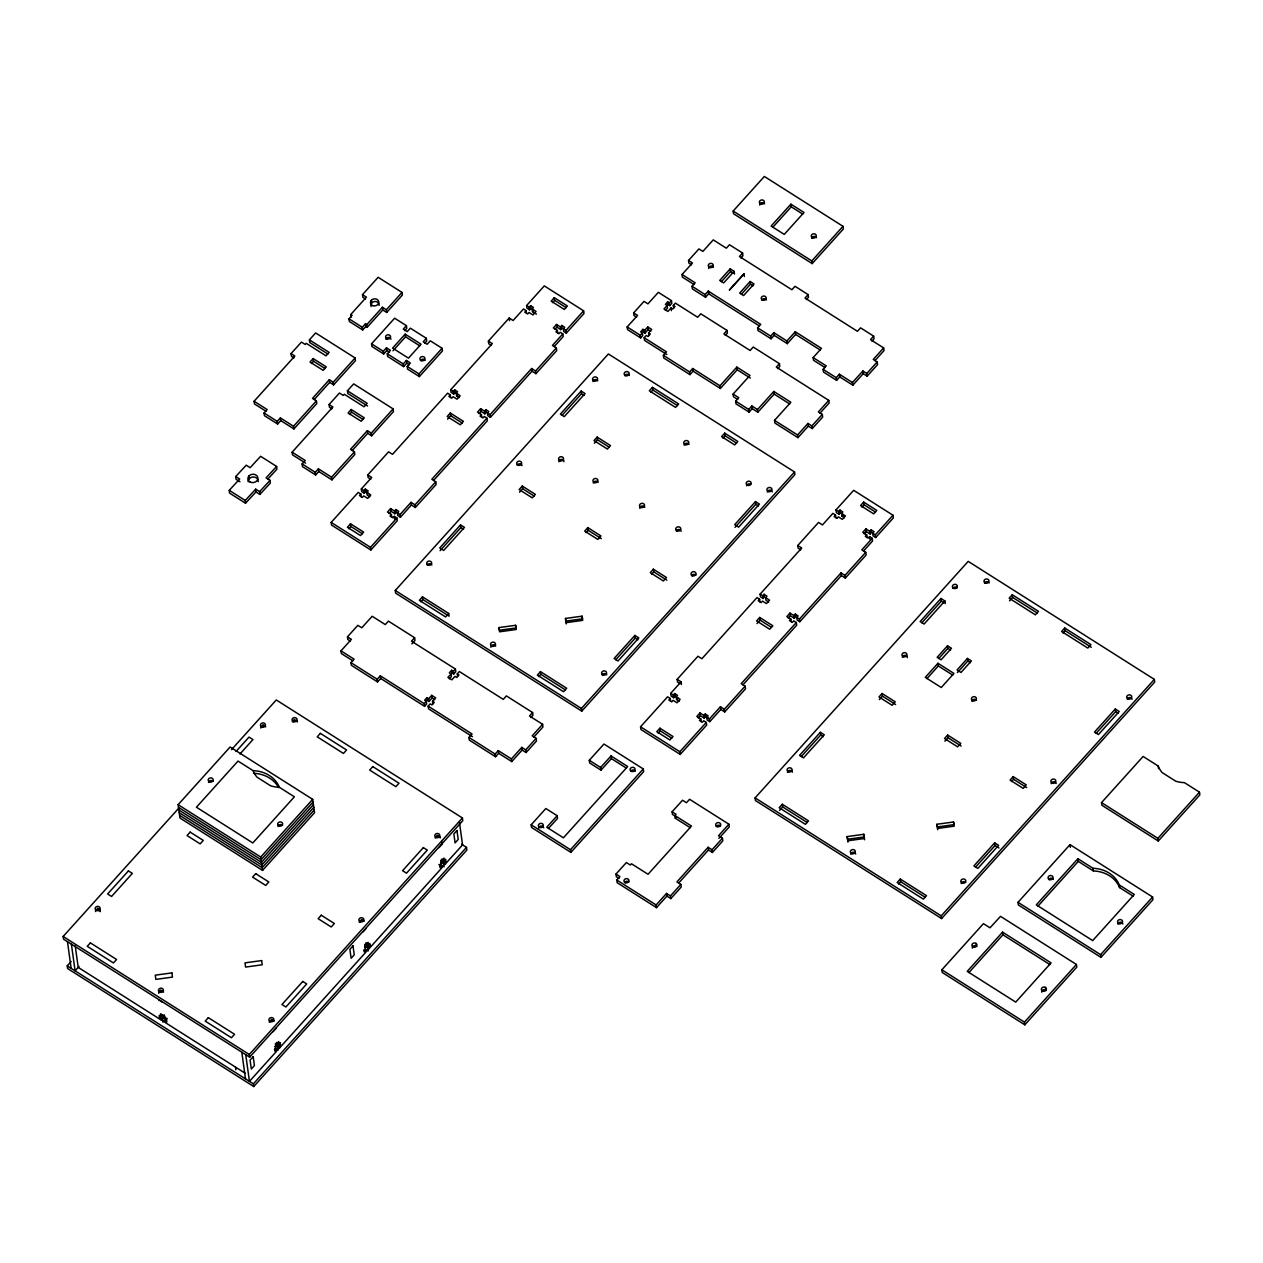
<?xml version="1.0" encoding="UTF-8"?>
<svg xmlns="http://www.w3.org/2000/svg" width="1263" height="1263" viewBox="0 0 1263 1263"><rect width="100%" height="100%" fill="white"/><g stroke="black" fill="none" stroke-linecap="round" stroke-linejoin="round"><path stroke-width="1.5" d="M293.932 357.887L291.406 356.292L291.027 353.608L301.431 342.084L305.236 344.483L306.278 343.331L325.996 355.834L329.122 352.377L309.388 339.873L315.624 332.943L355.092 357.966L355.456 360.634L333.621 384.868L329.69 382.373L329.327 379.705L312.482 398.382L316.413 400.876L316.776 403.56L293.916 428.931L280.733 420.579L280.37 417.911L277.244 421.368L277.623 424.036L280.733 420.579M265.925 411.185L254.447 403.923L254.084 401.255L294.832 356.024L291.027 353.608M365.481 298.999L362.86 297.326L362.481 294.658L378.142 277.292L401.997 292.416L402.36 295.1L386.715 312.45L382.784 309.972L382.421 307.288L366.759 324.654L367.138 327.322L382.784 309.972M351.146 317.187L350.767 314.519L366.428 297.152L362.481 294.658M277.623 424.036L264.441 415.685L264.078 413.017L267.188 409.559L254.084 401.255M313.145 358.566L310.019 362.023L323.139 370.343L326.249 366.87L313.145 358.566L313.508 361.234L324.986 368.512M362.702 329.959L362.339 327.291L365.449 323.817L365.828 326.501L362.702 329.959L349.33 321.481L348.967 318.813L352.093 315.355L350.767 314.519M311.44 363.539L313.508 361.234M386.715 312.45L386.352 309.782L401.997 292.416M314.14 399.629L329.69 382.373M293.916 428.931L293.537 426.263L316.413 400.876M333.621 384.868L333.258 382.2L355.092 357.966M383.715 353.972L383.336 351.303L386.462 347.83L386.825 350.498L383.715 353.972L371.922 346.488L371.543 343.82L394.624 318.197L406.418 325.68L406.797 328.348L404.713 330.669M331.98 408.817L329.438 407.223L329.075 404.539L339.463 393.014L343.268 395.414L344.31 394.261L364.044 406.781L367.154 403.307L347.436 390.804L353.672 383.889L393.125 408.896L393.488 411.564L371.654 435.798L367.722 433.304L367.359 430.636L350.514 449.328L354.445 451.822L354.824 454.491L331.948 479.861L318.765 471.509L318.402 468.841L315.276 472.299L315.655 474.983L318.765 471.509M305.599 463.158L292.495 454.854L292.116 452.186L332.879 406.954L329.075 404.539M406.418 325.68L403.307 329.138L407.239 331.632L410.349 328.175L426.341 338.31L426.72 340.994L424.636 343.299M403.639 366.602L403.26 363.933L406.386 360.46L406.765 363.144L403.639 366.602L387.646 356.466L387.267 353.782L390.393 350.325L386.462 347.83M405.186 334.142L392.604 348.099L408.47 358.155L421.053 344.199L405.186 334.142L405.549 336.811L419.837 345.873M392.982 350.782L405.549 336.811M315.655 474.983L302.473 466.631L302.11 463.947L305.236 460.49L292.116 452.186M351.177 409.496L348.067 412.954L361.171 421.274L364.297 417.816L351.177 409.496L351.556 412.164L363.018 419.442M349.472 414.469L351.556 412.164M426.341 338.31L423.231 341.784L427.162 344.278L430.273 340.805L442.082 348.288L442.445 350.956L419.363 376.579L407.57 369.096L407.207 366.428L410.317 362.955L406.386 360.46M419.363 376.579L419 373.895L442.082 348.288M352.188 450.559L367.722 433.304M331.948 479.861L331.569 477.193L354.445 451.822M371.654 435.798L371.29 433.13L393.125 408.896M370.769 479.245L368.149 477.588L367.786 474.92L388.578 451.838L392.509 454.333L447.607 393.188L450.228 394.861L450.607 397.529M491.37 345.431L488.749 343.757L488.386 341.089L509.178 318.023L513.11 320.502L523.498 308.977L526.118 310.635L526.497 313.303M394.53 511.073L395.887 509.573L396.25 512.241L394.893 513.741L394.53 511.073L390.599 508.579L387.473 512.036L391.404 514.53L390.062 516.03L392.951 517.862L394.293 516.362L396.914 518.019L397.292 520.688L370.864 550.005L331.538 525.076L331.174 522.408L358.203 492.412L360.823 494.07L361.186 496.738M364.312 493.28L363.949 490.612L365.291 489.113L365.67 491.781L364.312 493.28L361.692 491.623L361.313 488.955L371.717 477.414L367.786 474.92M453.717 394.072L453.354 391.388L454.696 389.888L455.075 392.572L453.717 394.072L451.096 392.398L450.733 389.73L492.317 343.583L488.386 341.089M529.607 309.845L529.244 307.177L530.602 305.678L530.965 308.346L529.607 309.845L526.987 308.188L526.624 305.52L544.29 285.896L583.617 310.824L583.995 313.508L566.313 333.116L563.693 331.459L563.33 328.775L564.672 327.275L561.798 325.459L560.44 326.959L560.819 329.627L562.161 328.127L561.798 325.459M360.823 494.07L359.466 495.57L362.355 497.401L363.712 495.901L367.644 498.396L370.754 494.938L366.823 492.444L368.18 490.944L365.291 489.113M450.228 394.861L448.886 396.361L451.759 398.177L453.117 396.677L457.048 399.171L460.174 395.714L456.227 393.219L457.585 391.719L454.696 389.888M526.118 310.635L524.776 312.135L527.65 313.966L529.008 312.466L532.939 314.961L536.065 311.503L532.133 309.009L533.475 307.509L530.602 305.678M459.227 397.561L456.606 395.887L457.964 394.388M536.428 314.171L532.497 311.677L533.854 310.177M350.514 523.798L347.404 527.255L360.508 535.559L363.618 532.102L350.514 523.798L350.893 526.466L362.355 533.744M450.323 413.033L447.197 416.506L460.316 424.81L463.426 421.353L450.323 413.033L450.686 415.716L462.163 422.979M554.283 297.673L551.173 301.131L564.277 309.435L567.387 305.978L554.283 297.673L554.662 300.341L566.124 307.619M348.809 528.771L350.893 526.466M447.576 419.174L450.686 415.716M552.578 302.646L554.662 300.341M484.55 411.17L485.908 409.67L486.271 412.338L484.913 413.838L484.55 411.17L480.619 408.675L477.493 412.133L481.424 414.627L481.803 417.311M560.44 326.959L556.509 324.465L553.383 327.922L557.33 330.417L557.693 333.085M388.893 513.552L390.962 511.247L390.599 508.579M478.914 413.664L480.982 411.343L480.619 408.675M554.804 329.438L556.872 327.133L556.509 324.465M481.424 414.627L480.082 416.127L482.955 417.958L484.313 416.458L486.934 418.132L487.313 420.8L433.525 480.493M557.33 330.417L555.973 331.916L558.862 333.748L560.204 332.248L562.824 333.906L563.203 336.574L554.11 346.678M490.423 417.327L490.06 414.659L531.644 368.512L532.007 371.18L490.423 417.327L487.802 415.669L487.439 413.001L488.781 411.501L485.908 409.67M370.864 550.005L370.501 547.337L396.914 518.019M411.043 502.342L411.406 505.011L400.403 517.23L400.039 514.562L411.043 502.342L414.974 504.837L415.338 507.505L436.145 484.439L435.767 481.756L431.835 479.277L486.934 418.132M562.824 333.906L552.436 345.446L556.367 347.941L556.73 350.609L535.938 373.674L532.007 371.18M566.313 333.116L565.95 330.448L583.617 310.824M414.974 504.837L435.767 481.756M535.938 373.674L535.575 371.006L556.367 347.941M178.13 804.673L230.119 747.001L312.687 799.353L314.55 812.709L262.562 870.396L179.978 818.029L178.13 804.673L260.715 857.04L262.562 870.396M231.539 749.622L276.281 699.97L462.416 817.982L462.795 820.666L249.664 1057.163L63.513 939.151L63.15 936.483L178.92 808.004M236.023 751.501L249.016 737.087L252.947 739.581L239.954 753.995M636.615 317.25L633.994 315.576L633.631 312.908L644.019 301.368L647.951 303.862L658.355 292.337L671.458 300.641L671.821 303.309L669.753 305.614L668.048 304.541L667.669 301.873L665.38 304.399L667.085 305.488L667.464 308.156L665.38 310.461M350.435 641.178L347.814 639.52L347.451 636.852L357.839 625.311L361.771 627.806L372.175 616.265L385.278 624.585L388.404 621.112L414.611 637.736L414.99 640.404L411.864 643.877M644.635 330.401L647.761 326.943L648.124 329.611L644.998 333.085L644.635 330.401L642.93 329.327L640.641 331.869L642.346 332.943L642.725 335.611L640.641 337.916L627.537 329.611L627.158 326.943L637.562 315.403L633.631 312.908M691.508 264.788L688.888 263.13L688.524 260.462L698.913 248.922L702.844 251.416L713.248 239.875L726.351 248.195L729.477 244.738L742.581 253.042L742.944 255.71L740.876 258.015M733.156 211.063L764.352 176.457L842.989 226.314L843.368 228.982L812.172 263.604L733.519 213.731L733.156 211.063L811.809 260.92L812.172 263.604M352.819 660.817L341.357 653.555L340.978 650.871L351.382 639.346L347.451 636.852M395.272 590.468L608.387 353.956L794.538 471.967L794.901 474.635L581.785 711.148L395.635 593.136L395.272 590.468L581.406 708.48L581.785 711.148M693.892 284.428L682.43 277.165L682.052 274.497L692.456 262.957L688.524 260.462M460.537 524.887L439.745 547.968L443.676 550.463L464.468 527.381L460.537 524.887L460.9 527.555L463.537 529.229M581.138 391.056L560.346 414.138L564.277 416.632L585.069 393.551L581.138 391.056L581.501 393.74L584.122 395.398M440.108 550.636L460.9 527.555M562.019 415.369L581.501 393.74M461.516 844.205L466.489 847.378L466.868 850.046L253.737 1086.543L67.602 968.532L67.223 965.863L71.17 961.49M640.641 337.916L640.262 335.248L643.309 331.995L642.93 329.327M668.048 304.541L663.975 308.946L667.906 311.44L671.016 307.983L672.721 309.056L675.01 306.514L673.305 305.441L675.389 303.136L697.681 317.266L700.791 313.808L727.014 330.417L727.377 333.1L725.309 335.405M669.753 305.614L669.374 302.946L671.458 300.641M292.416 721.71L294.5 719.405L294.753 721.189M377.558 681.941L377.195 679.273L380.305 675.816L380.684 678.484L377.558 681.941L351.351 665.317L350.972 662.649L354.098 659.191L340.978 650.871M666.864 354.54L644.572 340.41L644.193 337.742L646.277 335.437L647.982 336.511L650.271 333.985L648.566 332.895L651.692 329.438L647.761 326.943M79.048 966.463L75.085 970.852L71.391 944.14M705.528 297.247L705.149 294.579L708.275 291.106L708.638 293.79L705.528 297.247L692.408 288.927L692.045 286.259L695.155 282.801L682.052 274.497M422.474 596.846L419.363 600.304L445.571 616.928L448.697 613.455L422.474 596.846L422.852 599.515L449.06 616.139L448.697 613.455M522.282 486.081L519.156 489.555L532.276 497.859L535.386 494.401L522.282 486.081L522.661 488.765L534.123 496.027M420.768 601.82L422.852 599.515M519.535 492.223L522.661 488.765M742.581 253.042L739.455 256.5L791.901 289.748L795.011 286.291L808.115 294.595L808.494 297.263L806.41 299.568M730.188 268.845L719.736 280.433L723.683 282.928L734.119 271.34L730.188 268.845L730.567 271.513L733.187 273.171M790.875 204.148L771.125 226.077L784.26 234.397L804.01 212.468L790.875 204.148L791.254 206.816L802.731 214.11M721.426 281.665L730.567 271.513M772.814 227.277L791.254 206.816M689.961 374.622L689.582 371.954L692.708 368.496L693.071 371.164L689.961 374.622L663.738 357.997L663.359 355.329L666.485 351.872L644.193 337.742M414.611 637.736L411.501 641.194L455.406 669.043L455.785 671.711L453.701 674.016L451.996 672.942L451.633 670.274L449.344 672.8L451.049 673.889L451.412 676.558L449.344 678.863M597.131 437.093L594.005 440.55L607.377 449.028L610.487 445.571L597.131 437.093L597.494 439.761L609.382 447.291M743.986 273.882L729.43 290.032L743.986 273.882L744.365 276.55M594.368 443.218L597.494 439.761M652.466 387.346L649.34 390.804L675.563 407.428L678.673 403.955L652.466 387.346L652.829 390.014L677.41 405.597M750.111 281.475L739.676 293.079L743.607 295.558L754.043 283.97L750.111 281.475L750.49 284.143L753.111 285.817M650.761 392.319L652.829 390.014M741.349 294.295L750.49 284.143M727.014 330.417L723.888 333.89L750.111 350.498L753.222 347.041L779.445 363.665L779.824 366.333L777.74 368.638M260.715 857.04L312.687 799.353M313.066 802.021L261.078 859.708L178.493 807.357M313.429 804.689L261.457 862.376L178.872 810.025M313.808 807.357L261.82 865.044L179.235 812.693M314.171 810.041L262.199 867.713L179.614 815.361M811.809 260.92L842.989 226.314M158.791 992.292L160.859 989.987L161.111 991.771L159.406 990.697M771.062 338.8L770.698 336.132L773.809 332.658L774.187 335.342L771.062 338.8L757.958 330.48L757.595 327.812L760.705 324.354L708.275 291.106M428.583 698.802L431.709 695.345L432.088 698.013L428.962 701.47L428.583 698.802L426.894 697.729L424.605 700.27L426.31 701.344L426.673 704.012L424.589 706.317L380.684 678.484M424.589 706.317L424.226 703.649L426.31 701.344M451.996 672.942L447.923 677.347L451.854 679.841L454.98 676.384L456.685 677.457L458.974 674.916L457.269 673.842L459.353 671.537L503.258 699.37L506.384 695.913L532.591 712.537L532.97 715.205L530.886 717.51M453.701 674.016L453.338 671.348L455.406 669.043M587.832 527.634L584.706 531.107L597.809 539.412L600.935 535.954L587.832 527.634L588.195 530.318L601.299 538.622M472.441 736.661L428.52 708.811L428.157 706.143L430.241 703.838L431.946 704.912L434.235 702.386L432.53 701.297L435.64 697.839L431.709 695.345M586.111 532.623L588.195 530.318M736.834 367.107L737.197 369.775L720.368 388.467L719.989 385.799L736.834 367.107L749.938 375.411L733.093 394.103L733.471 396.771L737.703 399.455M808.115 294.595L805.005 298.052L857.435 331.301L860.561 327.843L873.664 336.147L874.043 338.816L871.959 341.121M164.569 1016.699L161.459 1020.172L161.206 1018.388L159.501 1017.299L161.585 1014.994M161.206 1018.388L164.316 1014.915L164.869 1018.925L166.574 1019.999L166.842 1021.956L165.137 1020.883L167.221 1018.562M795.248 331.743L795.611 334.411L787.291 343.647L786.928 340.978L795.248 331.743L821.455 348.367L813.135 357.603L813.514 360.271L824.976 367.533M749.101 412.117L748.722 409.449L751.848 405.991L752.211 408.659L749.101 412.117L735.982 403.813L735.619 401.145L738.744 397.671L733.093 394.103M779.445 363.665L776.319 367.123L828.765 400.371L829.128 403.039L820.034 413.127M724.709 433.146L721.599 436.603L734.703 444.923L737.829 441.45L724.709 433.146L725.088 435.814L736.55 443.092M723.004 438.119L725.088 435.814M773.809 391.451L774.172 394.119L757.847 412.227L757.484 409.559L773.809 391.451L790.843 402.25L774.519 420.374L774.898 423.042L797.948 437.645L808.336 426.12L807.973 423.437L797.569 434.977L797.948 437.645M495.538 756.742L495.175 754.074L498.285 750.601L498.664 753.285L495.538 756.742L469.315 740.118L468.952 737.45L472.078 733.992L428.157 706.143M540.453 671.632L537.343 675.105L563.551 691.714L566.677 688.256L540.453 671.632L540.832 674.3L565.398 689.882M538.748 676.621L540.832 674.3M836.611 380.352L836.232 377.684L839.358 374.227L839.721 376.895L836.611 380.352L823.508 372.048L823.129 369.364L826.255 365.907L813.135 357.603M653.366 569.187L650.256 572.66L663.359 580.964L666.485 577.507L653.366 569.187L653.745 571.871L666.848 580.175M651.661 574.176L653.745 571.871M532.591 712.537L529.481 715.995L542.585 724.299L542.964 726.983L533.854 737.071M873.664 336.147L870.539 339.605L883.658 347.925L884.021 350.593L874.927 360.681M828.765 400.371L818.361 411.912L822.292 414.406L822.671 417.074L812.267 428.599L808.336 426.12M521.793 747.38L522.156 750.048L511.768 761.589L511.404 758.921L521.793 747.38L525.724 749.875L526.103 752.543L536.491 741.002L536.128 738.334L532.197 735.84L542.585 724.299M812.267 428.599L811.904 425.931L822.292 414.406M862.866 370.99L863.229 373.659L852.841 385.199L852.462 382.531L862.866 370.99L866.797 373.485L867.16 376.153L877.564 364.612L877.185 361.944L873.254 359.45L883.658 347.925M249.664 1057.163L249.285 1054.494L462.416 817.982M525.724 749.875L536.128 738.334M273.045 1031.76L276.155 1028.303M363.065 931.873L366.175 928.416M438.956 847.647L442.066 844.189L441.703 841.521M866.797 373.485L877.185 361.944M634.879 635.415L614.086 658.497L618.017 660.991L638.81 637.91L634.879 635.415L635.257 638.099L637.878 639.757M755.479 501.6L734.687 524.666L738.618 527.16L759.41 504.095L755.479 501.6L755.842 504.269L758.479 505.926M615.76 659.728L635.257 638.099M735.05 527.334L755.842 504.269M275.571 1044.975L278.697 1041.517L279.06 1044.185L280.418 1042.685L279.581 1047.927L365.875 952.176L365.623 950.392L364.281 951.892L364.012 949.934L365.354 948.434L364.818 944.44L368.749 946.934L369.001 948.718L441.766 867.949L441.529 866.165L438.893 864.508M364.991 945.766L368.101 942.293L368.48 944.977L369.822 943.477L370.106 945.434L368.749 946.934M440.882 861.54L443.992 858.082L444.371 860.75L445.713 859.25L444.892 864.492L462.558 844.884L459.385 821.976M581.406 708.48L794.538 471.967M441.529 866.165L440.171 867.665L439.903 865.708L441.245 864.208L440.708 860.214M253.737 1086.543L253.374 1083.875L466.489 847.378M600.999 770.162L600.635 767.494L611.024 755.953L611.403 758.621L600.999 770.162L589.663 762.978L589.284 760.294L603.951 744.033L643.277 768.962L643.641 771.646L570.876 852.399L531.549 827.47L531.17 824.786L545.837 808.525L557.172 815.709L557.536 818.392L548.442 828.481M680.157 683.662L677.536 682.004L677.157 679.336L697.95 656.255L701.881 658.749L756.979 597.604L759.6 599.262L759.979 601.93M800.758 549.831L798.121 548.174L797.758 545.505L818.55 522.424L822.481 524.919L832.885 513.378L835.506 515.051L835.869 517.719M557.172 815.709L546.768 827.249L563.424 837.811L627.679 766.515L611.024 755.953M703.901 715.474L705.259 713.974L705.622 716.642L704.28 718.142L703.901 715.474L699.97 712.979L696.86 716.453L700.791 718.931L699.434 720.431L702.323 722.262L703.665 720.763L706.285 722.436L706.664 725.104L680.236 754.421L640.925 729.493L640.546 726.809L667.574 696.813L670.195 698.486L670.574 701.154M673.684 697.697L673.321 695.029L674.663 693.529L675.042 696.197L673.684 697.697L671.063 696.024L670.7 693.355L681.089 681.815L677.157 679.336M763.105 598.473L762.726 595.804L764.083 594.305L764.447 596.973L763.105 598.473L760.468 596.815L760.105 594.147L801.689 548L797.758 545.505M838.995 514.262L838.616 511.578L839.974 510.078L840.337 512.762L838.995 514.262L836.374 512.589L835.995 509.92L853.677 490.312L893.004 515.241L893.367 517.909L875.701 537.533L873.08 535.859L872.701 533.191L874.059 531.691L871.17 529.86L869.812 531.36L870.191 534.028L871.533 532.528L871.17 529.86M670.195 698.486L668.853 699.986L671.727 701.818L673.084 700.318L677.015 702.796L680.141 699.339L675.042 696.197M759.6 599.262L758.258 600.762L761.147 602.593L762.489 601.093L766.42 603.588L769.546 600.13L765.615 597.636L766.957 596.136L764.083 594.305M835.506 515.051L834.148 516.551L837.037 518.367L838.379 516.867L842.31 519.361L845.436 515.904L841.505 513.409L842.863 511.91L839.974 510.078M679.194 701.186L676.573 699.528L677.931 698.029M844.489 517.751L841.868 516.078L843.226 514.578M659.886 728.198L656.776 731.672L669.879 739.976L673.005 736.518L659.886 728.198L660.265 730.882L671.727 738.145M759.695 617.449L756.584 620.907L769.688 629.227L772.814 625.753L759.695 617.449L760.073 620.117L771.535 627.395M863.655 502.074L860.545 505.547L873.649 513.852L876.775 510.394L863.655 502.074L864.034 504.758L875.496 512.02M658.181 733.187L660.265 730.882M756.947 623.59L760.073 620.117M861.95 507.063L864.034 504.758M570.876 852.399L570.497 849.731L643.277 768.962M793.922 615.586L795.28 614.086L795.643 616.754L794.301 618.254L793.922 615.586L789.991 613.092L786.881 616.549L790.812 619.044L791.175 621.712M869.812 531.36L865.881 528.865L862.771 532.339L866.702 534.817L867.065 537.501M698.265 717.968L700.349 715.663L699.97 712.979M788.286 618.065L790.37 615.76L789.991 613.092M864.176 533.854L866.26 531.549L865.881 528.865M790.812 619.044L789.454 620.543L792.343 622.375L793.685 620.875L796.306 622.533L796.685 625.201L742.897 684.893M866.702 534.817L865.344 536.317L868.234 538.149L869.576 536.649L872.212 538.322L872.575 540.99L863.482 551.078M709.79 721.647L709.411 718.963L720.415 706.759L720.794 709.427L709.79 721.647L707.154 719.973L706.791 717.305L708.148 715.805L705.259 713.974M799.795 621.743L799.432 619.075L841.016 572.928L841.379 575.596L799.795 621.743L797.174 620.086L796.811 617.418L798.153 615.918L795.28 614.086M680.236 754.421L679.873 751.753L706.285 722.436M796.306 622.533L741.207 683.678L745.138 686.172L745.517 688.84L724.725 711.922L720.794 709.427M872.212 538.322L861.808 549.847L865.739 552.341L866.118 555.01L845.326 578.091L841.379 575.596M875.701 537.533L875.322 534.849L893.004 515.241M724.725 711.922L724.346 709.253L745.138 686.172M845.326 578.091L844.947 575.423L865.739 552.341M618.981 878.417L616.36 876.759L615.981 874.075L626.385 862.55L630.316 865.044L631.453 863.766L648.045 874.28L691.493 826.049L674.916 815.551L676.052 814.272L672.121 811.777L682.525 800.237L686.456 802.731L689.566 799.274L728.893 824.202L729.272 826.886L718.868 838.411M656.492 907.639L656.129 904.971L666.517 893.43L666.896 896.099L656.492 907.639L617.165 882.711L616.802 880.043L619.912 876.569L615.981 874.075M690.214 827.675L675.279 818.219L676.431 816.94L672.5 814.446L672.121 811.777M728.893 824.202L718.505 835.743L722.436 838.237L722.799 840.905L712.411 852.446L712.032 849.778L708.101 847.284L676.921 881.89L680.852 884.384L681.215 887.052L670.827 898.593L666.896 896.099M755.085 797.884L968.2 561.372L1154.35 679.383L1154.714 682.052L941.598 918.564L755.448 800.553L755.085 797.884L941.219 915.88L941.598 918.564M678.594 883.121L708.48 849.952L708.101 847.284M670.827 898.593L670.448 895.925L680.852 884.384M712.032 849.778L722.436 838.237M820.35 732.303L799.558 755.369L803.489 757.863L824.281 734.798L820.35 732.303L820.729 734.971L823.35 736.629M940.951 598.473L920.159 621.554L924.09 624.048L944.882 600.967L940.951 598.473L941.314 601.141L943.935 602.814M801.231 756.6L820.729 734.971M921.832 622.77L941.314 601.141M782.286 804.247L779.176 807.72L805.384 824.329L808.509 820.871L782.286 804.247L782.665 806.915L807.246 822.513M882.095 693.498L878.985 696.955L892.088 705.275L895.199 701.802L882.095 693.498L882.474 696.166L895.578 704.486M779.539 810.388L782.665 806.915M879.348 699.623L882.474 696.166M947.534 645.788L937.146 657.328L941.077 659.823L951.465 648.282L947.534 645.788L947.897 648.377L950.518 650.035M938.804 658.465L947.897 648.377M937.951 663.28L925.274 677.363L941.267 687.498L953.944 673.432L937.951 663.28L938.33 665.964L952.712 675.089M926.916 678.626L938.33 665.964M1012.279 594.747L1009.153 598.204L1035.376 614.828L1038.502 611.371L1012.279 594.747L1012.642 597.415L1037.223 612.997M1009.532 600.888L1012.642 597.415M967.458 658.433L957.07 669.958L961.001 672.453L971.389 660.912L967.458 658.433L967.821 661.007L970.442 662.665M957.417 672.548L967.821 661.007M947.645 735.05L944.519 738.508L957.638 746.828L960.748 743.354L947.645 735.05L948.008 737.718L961.127 746.038M944.898 741.176L948.008 737.718M1064.709 627.995L1061.599 631.453L1087.806 648.077L1090.932 644.619L1064.709 627.995L1065.088 630.663L1091.295 647.288M1063.004 632.968L1065.088 630.663M900.266 879.048L897.156 882.505L923.364 899.13L926.489 895.672L900.266 879.048L900.645 881.716L925.226 897.298M898.561 884.021L900.645 881.716M1013.179 776.603L1010.068 780.06L1023.172 788.38L1026.298 784.907L1013.179 776.603L1013.558 779.271L1026.661 787.591M1011.474 781.576L1013.558 779.271M994.691 842.831L973.899 865.913L977.83 868.407L998.623 845.326L994.691 842.831L995.07 845.5L999.001 847.994M1115.292 709.001L1094.5 732.082L1098.431 734.577L1119.223 711.495L1115.292 709.001L1115.671 711.669L1118.292 713.342M975.573 867.128L995.07 845.5M1096.173 733.314L1115.671 711.669M941.219 915.88L1154.35 679.383M941.866 969.795L983.451 923.648L990.003 927.8L1000.533 916.354L1076.423 964.474L1076.802 967.142L1024.814 1024.83L942.23 972.463L941.866 969.795L1024.451 1022.146L1024.814 1024.83M1101.525 802.605L1143.11 756.458L1158.187 766.01A30.47 25.734 -7.9 0 0 1162.134 772.561L1175.821 781.244A30.47 25.734 -7.9 0 0 1184.41 782.634L1199.487 792.185L1199.85 794.869L1158.266 841.016L1101.904 805.273L1101.525 802.605L1157.887 838.332L1158.266 841.016M1018.025 902.319L1069.998 844.631L1152.582 896.998L1152.961 899.666L1100.973 957.354L1018.388 904.987L1018.025 902.319L1100.61 954.686L1100.973 957.354M1002.569 932.141L967.221 971.373L1015.72 1002.112L1051.069 962.895L1002.569 932.141L1002.933 934.809L1049.821 964.537M968.895 972.589L1002.933 934.809M1077.907 858.714L1036.323 904.861L1092.7 940.603L1134.285 894.457L1119.207 884.889A30.47 25.734 -7.9 0 0 1092.984 868.281L1077.907 858.714L1078.286 861.382L1093.363 870.949A30.47 25.734 -7.9 0 1 1119.571 887.573L1133.148 896.162M1037.997 906.092L1078.286 861.382M1157.887 838.332L1199.487 792.185M1024.451 1022.146L1076.423 964.474M1100.61 954.686L1152.582 896.998M239.97 481.787L236.039 479.293L235.739 476.53L246.222 465.179L250.153 467.673L260.636 456.306L276.629 466.457L276.913 469.204L267.709 479.198M255.963 491.923L259.894 494.417L259.61 491.654L255.679 489.16L255.963 491.923L245.527 503.227L229.55 493.091L229.25 490.328L239.686 479.024L235.739 476.53M245.527 503.227L245.243 500.464L255.679 489.16M276.629 466.457L266.098 477.856L270.029 480.35L270.314 483.113L259.894 494.417M259.61 491.654L270.029 480.35M499.011 627.569L515.636 625.296L516.014 627.964L499.39 630.237L499.011 627.569L499.595 631.784L516.22 629.495L515.636 625.296M565.492 618.444L582.117 616.17L582.496 618.838L565.871 621.112L565.492 618.444L566.25 623.922M566.077 622.659L582.701 620.37L582.117 616.17M847.205 836.58L863.813 834.29L864.192 836.974L847.568 839.248L847.205 836.58L847.947 842.058M936.941 824.265L953.565 821.976L953.944 824.644L937.32 826.933L936.941 824.265L937.699 829.744M847.773 840.795L864.397 838.506M937.525 828.465L954.149 826.191L953.565 821.976M863.229 373.659L867.16 376.153M795.611 334.411L820.192 349.993M773.809 332.658L786.928 340.978M839.358 374.227L852.462 382.531M708.638 293.79L759.442 325.98M774.187 335.342L787.291 343.647M839.721 376.895L852.841 385.199M692.045 286.259L705.149 294.579M757.595 327.812L770.698 336.132M823.129 369.364L836.232 377.684M667.669 301.873L669.374 302.946M737.197 369.775L750.317 378.079M774.172 394.119L789.659 403.939M807.973 423.437L811.904 425.931M648.124 329.611L650.745 331.285M643.309 331.995L644.998 333.085M627.158 326.943L640.262 335.248M692.708 368.496L719.989 385.799M751.848 405.991L757.484 409.559M774.519 420.374L797.569 434.977M693.071 371.164L720.368 388.467M752.211 408.659L757.847 412.227M663.359 355.329L689.582 371.954M735.619 401.145L748.722 409.449M526.624 305.52L529.244 307.177M563.33 328.775L565.95 330.448M556.872 327.133L560.819 329.627M835.995 509.92L838.616 511.578M872.701 533.191L875.322 534.849M866.26 531.549L870.191 534.028M531.644 368.512L535.575 371.006M841.016 572.928L844.947 575.423M382.421 307.288L386.352 309.782M365.449 323.817L366.759 324.654M365.828 326.501L367.138 327.322M348.967 318.813L362.339 327.291M450.733 389.73L453.354 391.388M487.439 413.001L490.06 414.659M386.825 350.498L389.462 352.172M406.765 363.144L409.386 364.802M480.982 411.343L484.913 413.838M371.543 343.82L383.336 351.303M387.267 353.782L403.26 363.933M407.207 366.428L419 373.895M760.105 594.147L762.726 595.804M796.811 617.418L799.432 619.075M768.599 601.962L765.978 600.304L765.615 597.636M790.37 615.76L794.301 618.254M327.843 354.003L309.767 342.541L309.388 339.873M329.327 379.705L333.258 382.2M367.533 405.976L347.799 393.472L347.436 390.804M367.359 430.636L371.29 433.13M280.37 417.911L293.537 426.263M411.406 505.011L415.338 507.505M264.078 413.017L277.244 421.368M720.415 706.759L724.346 709.253M395.887 509.573L398.761 511.389L397.419 512.889L397.782 515.572L400.403 517.23M361.313 488.955L363.949 490.612M365.67 491.781L368.543 493.612M396.25 512.241L400.039 514.562M369.822 496.769L367.201 495.112L366.823 492.444M390.962 511.247L394.893 513.741M674.663 693.529L677.552 695.345L676.194 696.844L676.573 699.528M318.402 468.841L331.569 477.193M670.7 693.355L673.321 695.029M706.791 717.305L709.411 718.963M705.622 716.642L708.511 718.473M700.349 715.663L704.28 718.142M302.11 463.947L315.276 472.299M331.174 522.408L370.501 547.337M640.546 726.809L679.873 751.753M229.25 490.328L245.243 500.464M611.403 758.621L626.385 768.125M451.633 670.274L453.338 671.348M589.284 760.294L600.635 767.494M708.48 849.952L712.411 852.446M522.156 750.048L526.103 752.543M432.088 698.013L434.709 699.67M428.962 701.47L427.257 700.397L426.894 697.729M380.305 675.816L424.226 703.649M498.285 750.601L511.404 758.921M498.664 753.285L511.768 761.589M350.972 662.649L377.195 679.273M468.952 737.45L495.175 754.074M666.517 893.43L670.448 895.925M531.17 824.786L570.497 849.731M616.802 880.043L656.129 904.971M265.53 726.414L262.909 724.757L263.146 726.541M439.871 836.943L437.251 835.285L437.503 837.069M443.376 859.55L445.997 861.208M441.75 859.093L444.371 860.75M442.018 861.05L444.639 862.708M440.961 861.998L444.892 864.492M253.089 770.635L238.028 761.068L196.428 807.215L252.805 842.958L294.39 796.811L279.312 787.259A30.47 25.734 -7.9 0 0 253.089 770.635A30.47 25.734 -7.9 0 0 257.036 777.187L270.724 785.854A30.47 25.734 -7.9 0 0 279.312 787.259M363.981 921.169L361.36 919.511L361.597 921.28M366.159 942.94L370.106 945.434M365.86 943.303L368.48 944.977M365.054 946.224L369.001 948.718M100.219 909.849L97.598 908.192L97.851 909.976L100.472 911.633M273.96 1021.057L271.34 1019.399L271.577 1021.183M278.065 1042.985L280.686 1044.643M276.439 1042.528L279.06 1044.185M279.344 1046.143L275.413 1043.648L275.95 1047.643L274.592 1049.143L274.876 1051.1L276.218 1049.6L276.471 1051.384L249.443 1081.381L245.732 1054.668M275.65 1045.432L279.581 1047.927M63.15 936.483L249.285 1054.494M158.633 999.87L162.564 1002.364M164.49 1016.241L160.559 1013.747L160.938 1016.431L159.233 1015.341L159.501 1017.299M161.459 1020.172L78.211 967.395L75.243 946.019M245.354 1073.361L165.39 1022.651L165.137 1020.883M67.223 965.863L253.374 1083.875M1158.187 766.01L1158.566 768.678M1119.207 884.889L1119.571 887.573M1092.984 868.281L1093.363 870.949M1069.998 844.631L1070.377 847.315M1045.448 987.429L1045.811 990.097M944.882 600.967L945.261 603.635M975.967 943.382L976.331 946.05M869.576 536.649L869.954 539.317M841.505 513.409L841.868 516.078M734.119 271.34L734.498 274.008M673.305 305.441L673.684 308.109M671.016 307.983L671.395 310.651M648.566 332.895L648.945 335.563M700.791 718.931L701.154 721.615M681.089 681.815L681.467 684.499M674.916 815.551L675.279 818.219M532.133 309.009L532.497 311.677M509.178 318.023L509.542 320.691M456.227 393.219L456.606 395.887M457.269 673.842L457.632 676.51M432.53 701.297L432.893 703.965M371.338 300.278L371.701 302.946M394.293 516.362L394.672 519.03M391.404 514.53L391.783 517.199M241.801 1052.174L245.511 1078.886M235.518 1067.124L235.881 1069.793M67.46 941.645L71.154 968.358M863.813 834.29L864.571 839.769M248.969 475.93L249.253 478.693M972.289 948.118A2.51 2.131 -7.9 0 1 976.788 946.429M1041.754 992.165A2.51 2.131 -7.9 0 1 1046.269 990.476M1048.637 879.553A2.51 2.131 -7.9 0 1 1053.263 879.427M1117.929 924.137A2.51 2.131 -7.9 0 1 1122.902 924.011M208.569 782.444A2.51 2.131 -7.9 0 1 213.052 781.308M278.034 826.491A2.51 2.131 -7.9 0 1 282.533 825.355M385.973 339.352A2.51 2.131 -7.9 0 1 390.946 339.226M420.484 360.587A2.51 2.131 -7.9 0 1 425.126 360.46M248.195 481.819A5.036 4.199 -6 0 1 253.279 476.988A5.036 4.199 -6 0 1 258.157 481.661M371.101 306.483A4.199 3.536 -7.9 0 1 374.511 301.51A4.199 3.536 -7.9 0 1 379.121 305.378M708.638 268.514A2.51 2.131 -7.9 0 1 713.469 267.298M761.778 300.073A2.51 2.131 -7.9 0 1 766.42 299.963M811.667 238.344A2.51 2.131 -7.9 0 1 816.482 237.681M759.742 205.08A2.51 2.131 -7.9 0 1 764.557 203.864M630.963 770.856A2.51 2.131 -7.9 0 1 635.273 771.219M538.733 827.944A2.51 2.131 -7.9 0 1 543.706 827.818M624.538 882.648A2.51 2.131 -7.9 0 1 628.863 882.048M716.247 826.586A2.51 2.131 -7.9 0 1 720.573 825.986M850.725 854.151A2.51 2.131 -7.9 0 1 855.698 854.025M787.465 772.34A2.51 2.131 -7.9 0 1 792.438 772.214M952.934 588.369A2.51 2.131 -7.9 0 1 957.259 587.769M984.54 583.017A2.51 2.131 -7.9 0 1 989.166 582.906M1127.291 698.897A2.51 2.131 -7.9 0 1 1132.074 699.307M1051.211 783.66A2.51 2.131 -7.9 0 1 1056.184 783.534M961.19 883.547A2.51 2.131 -7.9 0 1 965.69 882.427M902.35 657.202A2.51 2.131 -7.9 0 1 905.192 655.292A2.51 2.131 -7.9 0 1 907.308 657.628M971.815 701.249A2.51 2.131 -7.9 0 1 976.315 700.112M746.559 485.797A2.526 2.131 -7.9 0 1 750.632 484.266M676.321 530.855A2.526 2.131 -7.9 0 1 681.136 531.297M639.899 508.468A2.526 2.131 -7.9 0 1 644.761 507.252M684.136 445.129A2.526 2.131 -7.9 0 1 688.982 444.465M602.167 674.931A2.51 2.131 -7.9 0 1 606.808 674.805M490.897 647.288A2.51 2.131 -7.9 0 1 495.728 646.072M427.241 565.098A2.51 2.131 -7.9 0 1 431.883 564.971M517.23 465.179A2.51 2.131 -7.9 0 1 522.029 465.589M624.727 375.616A2.51 2.131 -7.9 0 1 629.353 375.49M767.288 492.033A2.51 2.131 -7.9 0 1 772.261 491.907M691.571 575.707A2.51 2.131 -7.9 0 1 695.897 575.123M558.941 461.832A2.51 2.131 -7.9 0 1 561.467 459.369A2.51 2.131 -7.9 0 1 563.914 461.705M593.294 483.05A2.51 2.131 -7.9 0 1 598.109 482.403M592.947 381.505A2.51 2.131 -7.9 0 1 597.762 380.842M253.468 773.303A30.47 25.734 -7.9 0 1 278.634 787.623M158.775 993.318A2.51 2.131 -7.9 0 1 163.606 992.087M95.514 911.507A2.51 2.131 -7.9 0 1 100.345 910.291M260.825 728.072A2.51 2.131 -7.9 0 1 265.64 726.856M292.606 721.631A2.51 2.131 -7.9 0 1 297.405 722.041M435.167 838.048A2.51 2.131 -7.9 0 1 440.156 837.922M359.276 922.274A2.51 2.131 -7.9 0 1 363.776 921.137M269.256 1022.162A2.51 2.131 -7.9 0 1 273.755 1021.025M274.939 1049.427A2.51 2.131 -7.9 0 1 278.444 1049.727M274.56 1046.759A2.51 2.131 -7.9 0 1 278.492 1047.801A2.51 2.131 -7.9 0 1 275.697 1050.532M162.864 1022.13A2.51 2.131 -7.9 0 1 166.337 1020.362M165.895 1021.625A2.51 2.131 -7.9 0 1 162.469 1019.746A2.51 2.131 -7.9 0 1 165.974 1017.694M440.234 865.992A2.51 2.131 -7.9 0 1 444.071 866.765M440.44 863.024A2.51 2.131 -7.9 0 1 443.802 864.366A2.51 2.131 -7.9 0 1 441.655 867.081M440.992 867.097A2.51 2.131 -7.9 0 1 440.361 866.971M364.344 950.218A2.51 2.131 -7.9 0 1 368.18 950.992M364.549 947.25A2.51 2.131 -7.9 0 1 367.975 949.129A2.51 2.131 -7.9 0 1 364.47 951.181M128.416 870.917L107.623 893.983L111.554 896.477L132.347 873.396L128.416 870.917M90.368 942.861L87.242 946.319L113.465 962.943L116.575 959.485L90.368 942.861M190.16 832.112L187.05 835.569L200.154 843.873L203.28 840.416L190.16 832.112M320.344 733.361L317.234 736.818L343.441 753.443L346.567 749.985L320.344 733.361M255.71 873.664L252.584 877.122L265.704 885.426L268.814 881.969L255.71 873.664M372.774 766.594L369.664 770.067L395.887 786.675L398.997 783.218L372.774 766.594M208.332 1017.662L205.222 1021.12L231.445 1037.744L234.555 1034.271L208.332 1017.662M321.26 915.217L318.134 918.675L331.238 926.979L334.363 923.521L321.26 915.217M302.773 981.446L281.981 1004.511L285.912 1007.006L306.704 983.94L302.773 981.446M423.358 847.615L402.565 870.681L406.497 873.175L427.289 850.11L423.358 847.615M253.2 1056.657L250.09 1060.115L251.321 1069.019L254.431 1065.562L253.2 1056.657M353.009 945.908L349.883 949.366L351.13 958.27L354.24 954.812L353.009 945.908M456.969 830.533L453.859 833.99L455.09 842.895L458.201 839.437L456.969 830.533M171.894 972.905L155.27 975.178L155.838 979.393L172.463 977.12L171.894 972.905M261.63 960.59L245.022 962.864L245.59 967.079L262.215 964.79L261.63 960.59M973.41 947.108A2.51 2.131 -7.9 0 0 976.899 944.771A2.51 2.131 -7.9 0 0 972.905 943.461A2.51 2.131 -7.9 0 0 973.41 947.108M1042.891 991.155A2.51 2.131 -7.9 0 0 1046.38 988.818A2.51 2.131 -7.9 0 0 1042.385 987.508A2.51 2.131 -7.9 0 0 1042.891 991.155M1049.569 879.632A2.51 2.131 -7.9 0 0 1053.058 877.296A2.51 2.131 -7.9 0 0 1049.064 875.985A2.51 2.131 -7.9 0 0 1049.569 879.632M1119.05 923.679A2.51 2.131 -7.9 0 0 1122.539 921.343A2.51 2.131 -7.9 0 0 1118.544 920.032A2.51 2.131 -7.9 0 0 1119.05 923.679M387.078 338.894A2.51 2.131 -7.9 0 0 390.567 336.558A2.51 2.131 -7.9 0 0 386.589 335.248A2.51 2.131 -7.9 0 0 387.078 338.894M421.432 360.665A2.51 2.131 -7.9 0 0 424.921 358.329A2.51 2.131 -7.9 0 0 420.926 357.019A2.51 2.131 -7.9 0 0 421.432 360.665M249.774 481.819A5.036 4.199 -6 0 0 257.873 478.898A5.036 4.199 -6 0 0 251.053 474.572A5.036 4.199 -6 0 0 249.774 481.819M372.948 305.678A4.199 3.536 -7.9 0 0 378.774 301.778A4.199 3.536 -7.9 0 0 372.127 299.599A4.199 3.536 -7.9 0 0 372.948 305.678M709.759 267.488A2.51 2.131 -7.9 0 0 713.248 265.151A2.51 2.131 -7.9 0 0 709.269 263.841A2.51 2.131 -7.9 0 0 709.759 267.488M762.71 300.152A2.51 2.131 -7.9 0 0 766.199 297.815A2.51 2.131 -7.9 0 0 762.221 296.505A2.51 2.131 -7.9 0 0 762.71 300.152M812.772 237.886A2.51 2.131 -7.9 0 0 816.261 235.549A2.51 2.131 -7.9 0 0 812.283 234.239A2.51 2.131 -7.9 0 0 812.772 237.886M760.863 204.053A2.51 2.131 -7.9 0 0 764.352 201.717A2.51 2.131 -7.9 0 0 760.358 200.422A2.51 2.131 -7.9 0 0 760.863 204.053M631.563 771.425A2.51 2.131 -7.9 0 0 635.052 769.088A2.51 2.131 -7.9 0 0 631.074 767.778A2.51 2.131 -7.9 0 0 631.563 771.425M539.854 827.486A2.51 2.131 -7.9 0 0 543.343 825.149A2.51 2.131 -7.9 0 0 539.348 823.839A2.51 2.131 -7.9 0 0 539.854 827.486M625.469 882.726A2.51 2.131 -7.9 0 0 628.958 880.39A2.51 2.131 -7.9 0 0 624.98 879.08A2.51 2.131 -7.9 0 0 625.469 882.726M717.195 826.665A2.51 2.131 -7.9 0 0 720.684 824.329A2.51 2.131 -7.9 0 0 716.689 823.018A2.51 2.131 -7.9 0 0 717.195 826.665M851.83 853.677A2.51 2.131 -7.9 0 0 855.319 851.341A2.51 2.131 -7.9 0 0 851.341 850.031A2.51 2.131 -7.9 0 0 851.83 853.677M788.57 771.882A2.51 2.131 -7.9 0 0 792.059 769.546A2.51 2.131 -7.9 0 0 788.08 768.236A2.51 2.131 -7.9 0 0 788.57 771.882M953.881 588.447A2.51 2.131 -7.9 0 0 957.37 586.111A2.51 2.131 -7.9 0 0 953.376 584.801A2.51 2.131 -7.9 0 0 953.881 588.447M985.472 583.096A2.51 2.131 -7.9 0 0 988.961 580.759A2.51 2.131 -7.9 0 0 984.966 579.449A2.51 2.131 -7.9 0 0 985.472 583.096M1128.222 698.976A2.51 2.131 -7.9 0 0 1131.711 696.639A2.51 2.131 -7.9 0 0 1127.717 695.329A2.51 2.131 -7.9 0 0 1128.222 698.976M1052.332 783.202A2.51 2.131 -7.9 0 0 1055.821 780.866A2.51 2.131 -7.9 0 0 1051.826 779.555A2.51 2.131 -7.9 0 0 1052.332 783.202M962.311 883.09A2.51 2.131 -7.9 0 0 965.8 880.753A2.51 2.131 -7.9 0 0 961.806 879.443A2.51 2.131 -7.9 0 0 962.311 883.09M903.455 656.728A2.51 2.131 -7.9 0 0 906.945 654.392A2.51 2.131 -7.9 0 0 902.966 653.082A2.51 2.131 -7.9 0 0 903.455 656.728M972.936 700.776A2.51 2.131 -7.9 0 0 976.425 698.439A2.51 2.131 -7.9 0 0 972.431 697.129A2.51 2.131 -7.9 0 0 972.936 700.776M685.256 444.671A2.526 2.131 -7.9 0 0 688.777 442.318A2.526 2.131 -7.9 0 0 684.767 441.008A2.526 2.131 -7.9 0 0 685.256 444.671M641.036 507.458A2.526 2.131 -7.9 0 0 644.556 505.105A2.526 2.131 -7.9 0 0 640.546 503.795A2.526 2.131 -7.9 0 0 641.036 507.458M677.252 530.965A2.526 2.131 -7.9 0 0 680.773 528.629A2.526 2.131 -7.9 0 0 676.763 527.287A2.526 2.131 -7.9 0 0 677.252 530.965M747.696 485.339A2.526 2.131 -7.9 0 0 751.201 482.987A2.526 2.131 -7.9 0 0 747.191 481.677A2.526 2.131 -7.9 0 0 747.696 485.339M603.098 675.01A2.51 2.131 -7.9 0 0 606.587 672.674A2.51 2.131 -7.9 0 0 602.609 671.363A2.51 2.131 -7.9 0 0 603.098 675.01M492.017 646.277A2.51 2.131 -7.9 0 0 495.506 643.941A2.51 2.131 -7.9 0 0 491.528 642.63A2.51 2.131 -7.9 0 0 492.017 646.277M428.173 565.177A2.51 2.131 -7.9 0 0 431.662 562.84A2.51 2.131 -7.9 0 0 427.683 561.53A2.51 2.131 -7.9 0 0 428.173 565.177M518.162 465.258A2.51 2.131 -7.9 0 0 521.651 462.921A2.51 2.131 -7.9 0 0 517.672 461.611A2.51 2.131 -7.9 0 0 518.162 465.258M625.659 375.695A2.51 2.131 -7.9 0 0 629.148 373.359A2.51 2.131 -7.9 0 0 625.153 372.048A2.51 2.131 -7.9 0 0 625.659 375.695M768.409 491.575A2.51 2.131 -7.9 0 0 771.898 489.239A2.51 2.131 -7.9 0 0 767.904 487.928A2.51 2.131 -7.9 0 0 768.409 491.575M692.503 575.786A2.51 2.131 -7.9 0 0 696.008 573.449A2.51 2.131 -7.9 0 0 692.013 572.139A2.51 2.131 -7.9 0 0 692.503 575.786M560.062 460.821A2.51 2.131 -7.9 0 0 563.551 458.485A2.51 2.131 -7.9 0 0 559.572 457.174A2.51 2.131 -7.9 0 0 560.062 460.821M594.415 482.592A2.51 2.131 -7.9 0 0 597.904 480.256A2.51 2.131 -7.9 0 0 593.91 478.945A2.51 2.131 -7.9 0 0 594.415 482.592M594.052 381.031A2.51 2.131 -7.9 0 0 597.557 378.695A2.51 2.131 -7.9 0 0 593.563 377.384A2.51 2.131 -7.9 0 0 594.052 381.031M209.674 781.986A2.51 2.131 -7.9 0 0 213.163 779.65A2.51 2.131 -7.9 0 0 209.184 778.34A2.51 2.131 -7.9 0 0 209.674 781.986M279.155 826.034A2.51 2.131 -7.9 0 0 282.644 823.697A2.51 2.131 -7.9 0 0 278.649 822.387A2.51 2.131 -7.9 0 0 279.155 826.034M159.896 992.292A2.51 2.131 -7.9 0 0 163.385 989.955A2.51 2.131 -7.9 0 0 159.406 988.645A2.51 2.131 -7.9 0 0 159.896 992.292M96.635 910.497A2.51 2.131 -7.9 0 0 100.124 908.16A2.51 2.131 -7.9 0 0 96.146 906.85A2.51 2.131 -7.9 0 0 96.635 910.497M261.946 727.062A2.51 2.131 -7.9 0 0 265.435 724.725A2.51 2.131 -7.9 0 0 261.441 723.415A2.51 2.131 -7.9 0 0 261.946 727.062M293.537 721.71A2.51 2.131 -7.9 0 0 297.026 719.373A2.51 2.131 -7.9 0 0 293.048 718.063A2.51 2.131 -7.9 0 0 293.537 721.71M436.288 837.59A2.51 2.131 -7.9 0 0 439.777 835.253A2.51 2.131 -7.9 0 0 435.782 833.943A2.51 2.131 -7.9 0 0 436.288 837.59M360.397 921.801A2.51 2.131 -7.9 0 0 363.886 919.464A2.51 2.131 -7.9 0 0 359.892 918.154A2.51 2.131 -7.9 0 0 360.397 921.801M270.377 1021.704A2.51 2.131 -7.9 0 0 273.866 1019.367A2.51 2.131 -7.9 0 0 269.872 1018.057A2.51 2.131 -7.9 0 0 270.377 1021.704"/></g></svg>
